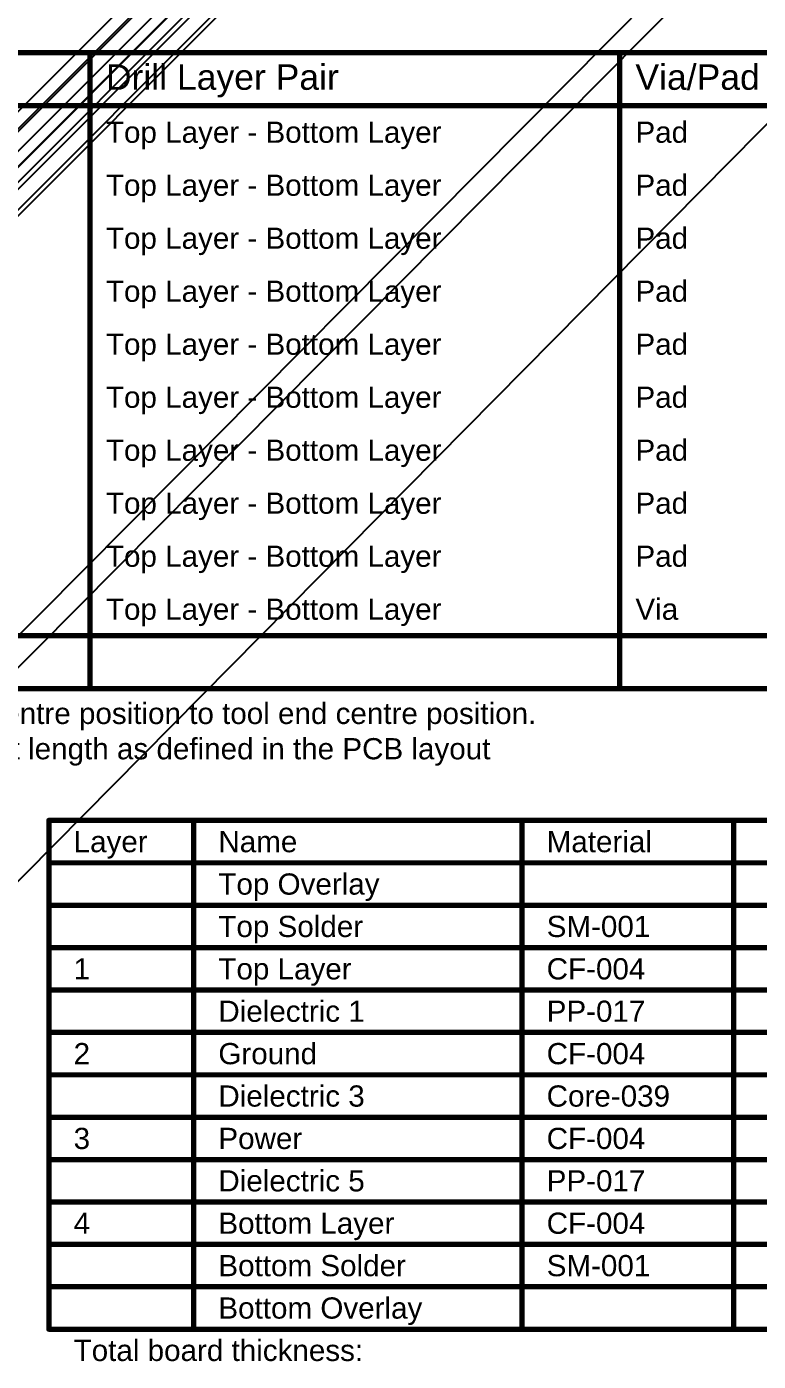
# Model space of a CAD drawing. Header units: inches. Extents: x -11 to 5433, y -4 to 5447.
# Drawn here: x 74.6 to 127.2, y -1.3 to 94.7 of the extents above; entities that cross this region are included whole.
import ezdxf

# ---------------------------------------------------------------- set-up
doc = ezdxf.new("R2010")
doc.units = ezdxf.units.IN
for name, color, linetype in [('Bottom Solder', 6, 'Continuous'), ('Drill Drawing', 1, 'Continuous'), ('Fabrication', 76, 'Continuous'), ('Top Solder', 216, 'Continuous')]:
    doc.layers.add(name, color=color, linetype=linetype)
doc.styles.add('Arial', font='', dxfattribs={"height": 0.2})
doc.styles.get('Arial').set_extended_font_data('Arial')

# ---------------------------------------------------------------- blocks, each defined once
blk = doc.blocks.new('WQFN_30_EP_2_5_4_5__B_27')
at = {"layer": 'Bottom Solder'}
for p in [(-0.818, 1.903), (0.684, 1.902), (-1.488, 1.662), (0.95, 1.646), (-1.488, -1.938), (1.031, -1.946), (-0.938, -2.488), (0.684, -2.497)]:
    blk.add_line(p, (-5421.186, -5425.686), dxfattribs=at)
blk = doc.blocks.new('TL3340AF160QG_48')
at = {"layer": 'Top Solder'}
for p in [(-1.71, 0.375), (0.772, 1.953)]:
    blk.add_line(p, (-5443.023, 5441.637), dxfattribs=at)
blk = doc.blocks.new('VSON_10_EP_3_3__B_56')
at = {"layer": 'Bottom Solder'}
blk.add_line((0.415, 1.753), (5389.663, 5446.725), dxfattribs=at)
blk = doc.blocks.new('TL3340AF160QG_B_63')
at = {"layer": 'Bottom Solder'}
for p in [(-0.772, 0.003), (1.526, 0.035)]:
    blk.add_line(p, (5376.179, 5414.845), dxfattribs=at)

msp = doc.modelspace()

# ---------------------------------------------------------------- linework, layer by layer
at = {"layer": 'Drill Drawing'}
for points in [[(-10.757, 92.785, 0.381, 0.381, 0), (331.589, 92.785, 0.381, 0.381, 0)], [(79.161, 47.065, 0.381, 0.381, 0), (79.161, 92.785, 0.381, 0.381, 0)], [(117.249, 47.065, 0.381, 0.381, 0), (117.249, 92.785, 0.381, 0.381, 0)], [(-10.757, 88.975, 0.381, 0.381, 0), (331.589, 88.975, 0.381, 0.381, 0)], [(-10.757, 50.875, 0.381, 0.381, 0), (331.589, 50.875, 0.381, 0.381, 0)], [(-10.757, 47.065, 0.381, 0.381, 0), (331.589, 47.065, 0.381, 0.381, 0)]]:
    msp.add_lwpolyline(points, format="xyseb", dxfattribs=at)
for points in [[(79.065, 92.785, 0.191, 0.191, 1), (79.256, 92.785, 0.191, 0.191, 1)], [(117.154, 92.785, 0.191, 0.191, 1), (117.344, 92.785, 0.191, 0.191, 1)], [(79.065, 47.065, 0.191, 0.191, 1), (79.256, 47.065, 0.191, 0.191, 1)], [(117.154, 47.065, 0.191, 0.191, 1), (117.344, 47.065, 0.191, 0.191, 1)]]:
    msp.add_lwpolyline(points, format="xyseb", close=True, dxfattribs=at)
at = {"layer": 'Fabrication'}
for points in [[(76.202, 37.592, 0.381, 0.381, 0), (184.886, 37.592, 0.381, 0.381, 0)], [(76.202, 1.016, 0.381, 0.381, 0), (76.202, 37.592, 0.381, 0.381, 0)], [(86.614, 1.016, 0.381, 0.381, 0), (86.614, 37.592, 0.381, 0.381, 0)], [(110.23, 1.016, 0.381, 0.381, 0), (110.23, 37.592, 0.381, 0.381, 0)], [(125.466, 1.016, 0.381, 0.381, 0), (125.466, 37.592, 0.381, 0.381, 0)], [(76.202, 34.544, 0.381, 0.381, 0), (184.886, 34.544, 0.381, 0.381, 0)], [(76.202, 31.496, 0.381, 0.381, 0), (86.614, 31.496, 0.381, 0.381, 0)], [(86.614, 31.496, 0.381, 0.381, 0), (110.23, 31.496, 0.381, 0.381, 0)], [(110.23, 31.496, 0.381, 0.381, 0), (125.466, 31.496, 0.381, 0.381, 0)], [(125.466, 31.496, 0.381, 0.381, 0), (141.972, 31.496, 0.381, 0.381, 0)], [(76.202, 28.448, 0.381, 0.381, 0), (86.614, 28.448, 0.381, 0.381, 0)], [(86.614, 28.448, 0.381, 0.381, 0), (110.23, 28.448, 0.381, 0.381, 0)], [(110.23, 28.448, 0.381, 0.381, 0), (125.466, 28.448, 0.381, 0.381, 0)], [(125.466, 28.448, 0.381, 0.381, 0), (141.972, 28.448, 0.381, 0.381, 0)], [(76.202, 25.4, 0.381, 0.381, 0), (86.614, 25.4, 0.381, 0.381, 0)], [(86.614, 25.4, 0.381, 0.381, 0), (110.23, 25.4, 0.381, 0.381, 0)], [(110.23, 25.4, 0.381, 0.381, 0), (125.466, 25.4, 0.381, 0.381, 0)], [(125.466, 25.4, 0.381, 0.381, 0), (141.972, 25.4, 0.381, 0.381, 0)], [(76.202, 22.352, 0.381, 0.381, 0), (86.614, 22.352, 0.381, 0.381, 0)], [(86.614, 22.352, 0.381, 0.381, 0), (110.23, 22.352, 0.381, 0.381, 0)], [(110.23, 22.352, 0.381, 0.381, 0), (125.466, 22.352, 0.381, 0.381, 0)], [(125.466, 22.352, 0.381, 0.381, 0), (141.972, 22.352, 0.381, 0.381, 0)], [(76.202, 19.304, 0.381, 0.381, 0), (86.614, 19.304, 0.381, 0.381, 0)], [(86.614, 19.304, 0.381, 0.381, 0), (110.23, 19.304, 0.381, 0.381, 0)], [(110.23, 19.304, 0.381, 0.381, 0), (125.466, 19.304, 0.381, 0.381, 0)], [(125.466, 19.304, 0.381, 0.381, 0), (141.972, 19.304, 0.381, 0.381, 0)], [(76.202, 16.256, 0.381, 0.381, 0), (86.614, 16.256, 0.381, 0.381, 0)], [(86.614, 16.256, 0.381, 0.381, 0), (110.23, 16.256, 0.381, 0.381, 0)], [(110.23, 16.256, 0.381, 0.381, 0), (125.466, 16.256, 0.381, 0.381, 0)], [(125.466, 16.256, 0.381, 0.381, 0), (141.972, 16.256, 0.381, 0.381, 0)], [(76.202, 13.208, 0.381, 0.381, 0), (86.614, 13.208, 0.381, 0.381, 0)], [(86.614, 13.208, 0.381, 0.381, 0), (110.23, 13.208, 0.381, 0.381, 0)], [(110.23, 13.208, 0.381, 0.381, 0), (125.466, 13.208, 0.381, 0.381, 0)], [(125.466, 13.208, 0.381, 0.381, 0), (141.972, 13.208, 0.381, 0.381, 0)], [(76.202, 10.16, 0.381, 0.381, 0), (86.614, 10.16, 0.381, 0.381, 0)], [(86.614, 10.16, 0.381, 0.381, 0), (110.23, 10.16, 0.381, 0.381, 0)], [(110.23, 10.16, 0.381, 0.381, 0), (125.466, 10.16, 0.381, 0.381, 0)], [(125.466, 10.16, 0.381, 0.381, 0), (141.972, 10.16, 0.381, 0.381, 0)], [(76.202, 7.112, 0.381, 0.381, 0), (86.614, 7.112, 0.381, 0.381, 0)], [(86.614, 7.112, 0.381, 0.381, 0), (110.23, 7.112, 0.381, 0.381, 0)], [(110.23, 7.112, 0.381, 0.381, 0), (125.466, 7.112, 0.381, 0.381, 0)], [(125.466, 7.112, 0.381, 0.381, 0), (141.972, 7.112, 0.381, 0.381, 0)], [(76.202, 4.064, 0.381, 0.381, 0), (86.614, 4.064, 0.381, 0.381, 0)], [(86.614, 4.064, 0.381, 0.381, 0), (110.23, 4.064, 0.381, 0.381, 0)], [(110.23, 4.064, 0.381, 0.381, 0), (125.466, 4.064, 0.381, 0.381, 0)], [(125.466, 4.064, 0.381, 0.381, 0), (141.972, 4.064, 0.381, 0.381, 0)], [(76.202, 1.016, 0.381, 0.381, 0), (86.614, 1.016, 0.381, 0.381, 0)], [(86.614, 1.016, 0.381, 0.381, 0), (110.23, 1.016, 0.381, 0.381, 0)], [(110.23, 1.016, 0.381, 0.381, 0), (125.466, 1.016, 0.381, 0.381, 0)], [(125.466, 1.016, 0.381, 0.381, 0), (141.972, 1.016, 0.381, 0.381, 0)]]:
    msp.add_lwpolyline(points, format="xyseb", dxfattribs=at)
for points in [[(76.107, 37.592, 0.191, 0.191, 1), (76.297, 37.592, 0.191, 0.191, 1)], [(76.107, 37.592, 0.191, 0.191, 1), (76.297, 37.592, 0.191, 0.191, 1)], [(86.519, 37.592, 0.191, 0.191, 1), (86.709, 37.592, 0.191, 0.191, 1)], [(110.134, 37.592, 0.191, 0.191, 1), (110.325, 37.592, 0.191, 0.191, 1)], [(125.37, 37.592, 0.191, 0.191, 1), (125.561, 37.592, 0.191, 0.191, 1)], [(76.107, 34.544, 0.191, 0.191, 1), (76.297, 34.544, 0.191, 0.191, 1)], [(76.107, 31.496, 0.191, 0.191, 1), (76.297, 31.496, 0.191, 0.191, 1)], [(86.519, 31.496, 0.191, 0.191, 1), (86.709, 31.496, 0.191, 0.191, 1)], [(86.519, 31.496, 0.191, 0.191, 1), (86.709, 31.496, 0.191, 0.191, 1)], [(110.134, 31.496, 0.191, 0.191, 1), (110.325, 31.496, 0.191, 0.191, 1)], [(110.134, 31.496, 0.191, 0.191, 1), (110.325, 31.496, 0.191, 0.191, 1)], [(125.37, 31.496, 0.191, 0.191, 1), (125.561, 31.496, 0.191, 0.191, 1)], [(125.37, 31.496, 0.191, 0.191, 1), (125.561, 31.496, 0.191, 0.191, 1)], [(76.107, 28.448, 0.191, 0.191, 1), (76.297, 28.448, 0.191, 0.191, 1)], [(86.519, 28.448, 0.191, 0.191, 1), (86.709, 28.448, 0.191, 0.191, 1)], [(86.519, 28.448, 0.191, 0.191, 1), (86.709, 28.448, 0.191, 0.191, 1)], [(110.134, 28.448, 0.191, 0.191, 1), (110.325, 28.448, 0.191, 0.191, 1)], [(110.134, 28.448, 0.191, 0.191, 1), (110.325, 28.448, 0.191, 0.191, 1)], [(125.37, 28.448, 0.191, 0.191, 1), (125.561, 28.448, 0.191, 0.191, 1)], [(125.37, 28.448, 0.191, 0.191, 1), (125.561, 28.448, 0.191, 0.191, 1)], [(76.107, 25.4, 0.191, 0.191, 1), (76.297, 25.4, 0.191, 0.191, 1)], [(86.519, 25.4, 0.191, 0.191, 1), (86.709, 25.4, 0.191, 0.191, 1)], [(86.519, 25.4, 0.191, 0.191, 1), (86.709, 25.4, 0.191, 0.191, 1)], [(110.134, 25.4, 0.191, 0.191, 1), (110.325, 25.4, 0.191, 0.191, 1)], [(110.134, 25.4, 0.191, 0.191, 1), (110.325, 25.4, 0.191, 0.191, 1)], [(125.37, 25.4, 0.191, 0.191, 1), (125.561, 25.4, 0.191, 0.191, 1)], [(125.37, 25.4, 0.191, 0.191, 1), (125.561, 25.4, 0.191, 0.191, 1)], [(76.107, 22.352, 0.191, 0.191, 1), (76.297, 22.352, 0.191, 0.191, 1)], [(86.519, 22.352, 0.191, 0.191, 1), (86.709, 22.352, 0.191, 0.191, 1)], [(86.519, 22.352, 0.191, 0.191, 1), (86.709, 22.352, 0.191, 0.191, 1)], [(110.134, 22.352, 0.191, 0.191, 1), (110.325, 22.352, 0.191, 0.191, 1)], [(110.134, 22.352, 0.191, 0.191, 1), (110.325, 22.352, 0.191, 0.191, 1)], [(125.37, 22.352, 0.191, 0.191, 1), (125.561, 22.352, 0.191, 0.191, 1)], [(125.37, 22.352, 0.191, 0.191, 1), (125.561, 22.352, 0.191, 0.191, 1)], [(76.107, 19.304, 0.191, 0.191, 1), (76.297, 19.304, 0.191, 0.191, 1)], [(86.519, 19.304, 0.191, 0.191, 1), (86.709, 19.304, 0.191, 0.191, 1)], [(86.519, 19.304, 0.191, 0.191, 1), (86.709, 19.304, 0.191, 0.191, 1)], [(110.134, 19.304, 0.191, 0.191, 1), (110.325, 19.304, 0.191, 0.191, 1)], [(110.134, 19.304, 0.191, 0.191, 1), (110.325, 19.304, 0.191, 0.191, 1)], [(125.37, 19.304, 0.191, 0.191, 1), (125.561, 19.304, 0.191, 0.191, 1)], [(125.37, 19.304, 0.191, 0.191, 1), (125.561, 19.304, 0.191, 0.191, 1)], [(76.107, 16.256, 0.191, 0.191, 1), (76.297, 16.256, 0.191, 0.191, 1)], [(86.519, 16.256, 0.191, 0.191, 1), (86.709, 16.256, 0.191, 0.191, 1)], [(86.519, 16.256, 0.191, 0.191, 1), (86.709, 16.256, 0.191, 0.191, 1)], [(110.134, 16.256, 0.191, 0.191, 1), (110.325, 16.256, 0.191, 0.191, 1)], [(110.134, 16.256, 0.191, 0.191, 1), (110.325, 16.256, 0.191, 0.191, 1)], [(125.37, 16.256, 0.191, 0.191, 1), (125.561, 16.256, 0.191, 0.191, 1)], [(125.37, 16.256, 0.191, 0.191, 1), (125.561, 16.256, 0.191, 0.191, 1)], [(76.107, 13.208, 0.191, 0.191, 1), (76.297, 13.208, 0.191, 0.191, 1)], [(86.519, 13.208, 0.191, 0.191, 1), (86.709, 13.208, 0.191, 0.191, 1)], [(86.519, 13.208, 0.191, 0.191, 1), (86.709, 13.208, 0.191, 0.191, 1)], [(110.134, 13.208, 0.191, 0.191, 1), (110.325, 13.208, 0.191, 0.191, 1)], [(110.134, 13.208, 0.191, 0.191, 1), (110.325, 13.208, 0.191, 0.191, 1)], [(125.37, 13.208, 0.191, 0.191, 1), (125.561, 13.208, 0.191, 0.191, 1)], [(125.37, 13.208, 0.191, 0.191, 1), (125.561, 13.208, 0.191, 0.191, 1)], [(76.107, 10.16, 0.191, 0.191, 1), (76.297, 10.16, 0.191, 0.191, 1)], [(86.519, 10.16, 0.191, 0.191, 1), (86.709, 10.16, 0.191, 0.191, 1)], [(86.519, 10.16, 0.191, 0.191, 1), (86.709, 10.16, 0.191, 0.191, 1)], [(110.134, 10.16, 0.191, 0.191, 1), (110.325, 10.16, 0.191, 0.191, 1)], [(110.134, 10.16, 0.191, 0.191, 1), (110.325, 10.16, 0.191, 0.191, 1)], [(125.37, 10.16, 0.191, 0.191, 1), (125.561, 10.16, 0.191, 0.191, 1)], [(125.37, 10.16, 0.191, 0.191, 1), (125.561, 10.16, 0.191, 0.191, 1)], [(76.107, 7.112, 0.191, 0.191, 1), (76.297, 7.112, 0.191, 0.191, 1)], [(86.519, 7.112, 0.191, 0.191, 1), (86.709, 7.112, 0.191, 0.191, 1)], [(86.519, 7.112, 0.191, 0.191, 1), (86.709, 7.112, 0.191, 0.191, 1)], [(110.134, 7.112, 0.191, 0.191, 1), (110.325, 7.112, 0.191, 0.191, 1)], [(110.134, 7.112, 0.191, 0.191, 1), (110.325, 7.112, 0.191, 0.191, 1)], [(125.37, 7.112, 0.191, 0.191, 1), (125.561, 7.112, 0.191, 0.191, 1)], [(125.37, 7.112, 0.191, 0.191, 1), (125.561, 7.112, 0.191, 0.191, 1)], [(76.107, 4.064, 0.191, 0.191, 1), (76.297, 4.064, 0.191, 0.191, 1)], [(86.519, 4.064, 0.191, 0.191, 1), (86.709, 4.064, 0.191, 0.191, 1)], [(86.519, 4.064, 0.191, 0.191, 1), (86.709, 4.064, 0.191, 0.191, 1)], [(110.134, 4.064, 0.191, 0.191, 1), (110.325, 4.064, 0.191, 0.191, 1)], [(110.134, 4.064, 0.191, 0.191, 1), (110.325, 4.064, 0.191, 0.191, 1)], [(125.37, 4.064, 0.191, 0.191, 1), (125.561, 4.064, 0.191, 0.191, 1)], [(125.37, 4.064, 0.191, 0.191, 1), (125.561, 4.064, 0.191, 0.191, 1)], [(76.107, 1.016, 0.191, 0.191, 1), (76.297, 1.016, 0.191, 0.191, 1)], [(76.107, 1.016, 0.191, 0.191, 1), (76.297, 1.016, 0.191, 0.191, 1)], [(86.519, 1.016, 0.191, 0.191, 1), (86.709, 1.016, 0.191, 0.191, 1)], [(86.519, 1.016, 0.191, 0.191, 1), (86.709, 1.016, 0.191, 0.191, 1)], [(86.519, 1.016, 0.191, 0.191, 1), (86.709, 1.016, 0.191, 0.191, 1)], [(110.134, 1.016, 0.191, 0.191, 1), (110.325, 1.016, 0.191, 0.191, 1)], [(110.134, 1.016, 0.191, 0.191, 1), (110.325, 1.016, 0.191, 0.191, 1)], [(110.134, 1.016, 0.191, 0.191, 1), (110.325, 1.016, 0.191, 0.191, 1)], [(125.37, 1.016, 0.191, 0.191, 1), (125.561, 1.016, 0.191, 0.191, 1)], [(125.37, 1.016, 0.191, 0.191, 1), (125.561, 1.016, 0.191, 0.191, 1)], [(125.37, 1.016, 0.191, 0.191, 1), (125.561, 1.016, 0.191, 0.191, 1)]]:
    msp.add_lwpolyline(points, format="xyseb", close=True, dxfattribs=at)

# ---------------------------------------------------------------- block references
for name, p, rotation in [('TL3340AF160QG_48', (-8.785, 4.47), 270), ('WQFN_30_EP_2_5_4_5__B_27', (11.666, 21.807), 180)]:
    msp.add_blockref(name, p, dxfattribs=dict(rotation=rotation))
for name, p in [('VSON_10_EP_3_3__B_56', (43.189, 0.768)), ('TL3340AF160QG_B_63', (56.673, 32.648))]:
    msp.add_blockref(name, p)

# ---------------------------------------------------------------- texts
at = {"layer": 'Drill Drawing', "style": 'Arial'}
for s, height, p in [('Drill Layer Pair', 1.8288, (80.304, 90.118)), ('Via/Pad', 1.8288, (118.392, 90.118)), ('Top Layer - Bottom Layer', 1.524, (80.304, 86.308)), ('Pad', 1.524, (118.392, 86.308)), ('Top Layer - Bottom Layer', 1.524, (80.304, 82.498)), ('Pad', 1.524, (118.392, 82.498)), ('Top Layer - Bottom Layer', 1.524, (80.304, 78.688)), ('Pad', 1.524, (118.392, 78.688)), ('Top Layer - Bottom Layer', 1.524, (80.304, 74.878)), ('Pad', 1.524, (118.392, 74.878)), ('Top Layer - Bottom Layer', 1.524, (80.304, 71.068)), ('Pad', 1.524, (118.392, 71.068)), ('Top Layer - Bottom Layer', 1.524, (80.304, 67.258)), ('Pad', 1.524, (118.392, 67.258)), ('Top Layer - Bottom Layer', 1.524, (80.304, 63.448)), ('Pad', 1.524, (118.392, 63.448)), ('Top Layer - Bottom Layer', 1.524, (80.304, 59.638)), ('Pad', 1.524, (118.392, 59.638)), ('Top Layer - Bottom Layer', 1.524, (80.304, 55.828)), ('Pad', 1.524, (118.392, 55.828)), ('Top Layer - Bottom Layer', 1.524, (80.304, 52.018)), ('Via', 1.524, (118.392, 52.018)), ('= Calculated from tool start centre position to tool end centre position.', 1.524, (45.767, 44.525)), (' = Routed Path Length + Tool Size = Slot length as defined in the PCB layout', 1.524, (35.357, 41.986))]:
    msp.add_text(s, height=height, dxfattribs=at).set_placement(p)
at = {"layer": 'Fabrication', "style": 'Arial'}
for s, p in [('Layer', (77.98, 35.306)), ('Name', (88.392, 35.306)), ('Material', (112.008, 35.306)), ('Top Overlay', (88.392, 32.258)), ('Top Solder', (88.392, 29.21)), ('SM-001', (112.008, 29.21)), ('1', (77.98, 26.162)), ('Top Layer', (88.392, 26.162)), ('CF-004', (112.008, 26.162)), ('Dielectric 1', (88.392, 23.114)), ('PP-017', (112.008, 23.114)), ('2', (77.98, 20.066)), ('Ground', (88.392, 20.066)), ('CF-004', (112.008, 20.066)), ('Dielectric 3', (88.392, 17.018)), ('Core-039', (112.008, 17.018)), ('3', (77.98, 13.97)), ('Power', (88.392, 13.97)), ('CF-004', (112.008, 13.97)), ('Dielectric 5', (88.392, 10.922)), ('PP-017', (112.008, 10.922)), ('4', (77.98, 7.874)), ('Bottom Layer', (88.392, 7.874)), ('CF-004', (112.008, 7.874)), ('Bottom Solder', (88.392, 4.826)), ('SM-001', (112.008, 4.826)), ('Bottom Overlay', (88.392, 1.778)), ('Total board thickness:', (77.98, -1.27))]:
    msp.add_text(s, height=1.524, dxfattribs=at).set_placement(p)

doc.saveas('drawing.dxf')
